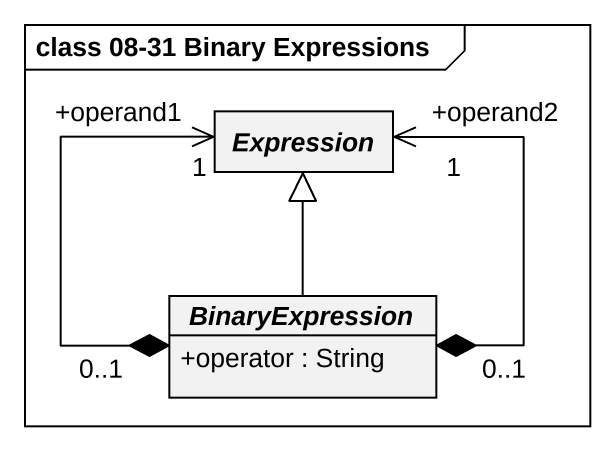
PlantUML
@startuml
mainframe class 08-31 Binary Expressions
hide circle
hide empty members
skinparam classAttributeIconSize 0
abstract class Expression
abstract class BinaryExpression {
  +operator : String
}
Expression "+operand1\n1" <--* "0..1" BinaryExpression
Expression "+operand2\n1" <--* "0..1" BinaryExpression
BinaryExpression -up-|> Expression
@enduml
